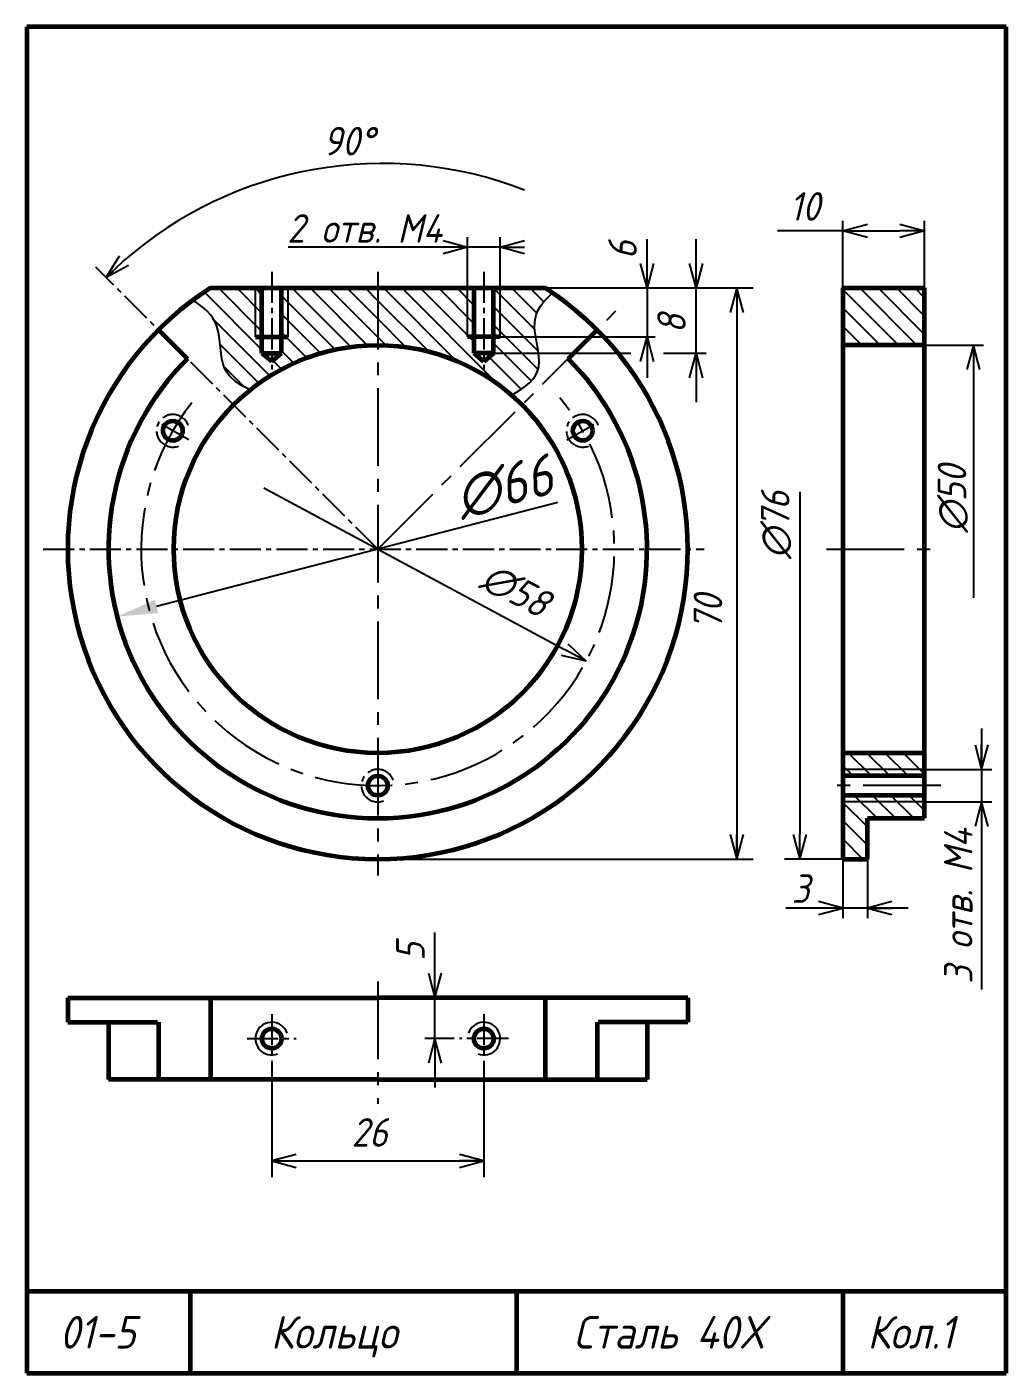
# Model space of a CAD drawing. Header units: millimetres. Extents: x -255 to 513, y 132 to 472.
# Drawn here: x 10 to 130, y 307 to 472 of the extents above; entities that cross this region are included whole.
import ezdxf

# ---------------------------------------------------------------- set-up
doc = ezdxf.new("R2010")
doc.units = ezdxf.units.MM
doc.header["$LTSCALE"] = 0.5
doc.linetypes.add('осевая2', pattern=[28.575000000000003, 19.05, -3.175, 3.175, -3.175])
doc.styles.get("Standard").update_dxf_attribs({"font": 'isocpeui.ttf', "width": 0.9})
pattern_1 = [(135, (9.000001535331194, 1.999999516901426), (-1.122532015133644, -1.122532015133644), [])]

msp = doc.modelspace()

# ---------------------------------------------------------------- hatches: boundary and pattern name
at = {"lineweight": -3}
h = msp.add_hatch(dxfattribs=at)
h.set_pattern_fill('ANSI31', color=256, scale=0.5, angle=90, style=0)
h.set_pattern_definition(pattern_1)
edge = h.paths.add_edge_path()
edge.add_line((38, 439.9999999999999), (32.50609846808084, 439.9999999999999))
edge.add_arc((52.99999999999989, 407.9999999999999), 37.99999999999999, 122.6368975035534, 126.6791986080704)
edge.add_spline(control_points=[(30.30130721259729, 438.47571731302), (31.67373935842875, 437.6668272497997), (34.09037102417892, 435.5492686602091), (33.35220126711408, 429.8805528755191), (36.0006828502261, 428.1468456588972), (37.38725369902795, 427.5254232461547)], knot_values=[2.28727486803264, 2.28727486803264, 2.28727486803264, 2.28727486803264, 6.825807272372154, 12.15646510780461, 16.37779475465334, 16.37779475465334, 16.37779475465334, 16.37779475465334], degree=3, periodic=0)
edge.add_arc((53, 408), 25, 90.00000000000011, 128.6462209331888, ccw=False)
edge.add_line((53, 432.9999999999999), (53, 439.9999999999998))
edge.add_line((53, 439.9999999999999), (42, 439.9999999999998))
edge.add_line((42, 439.9999999999999), (42, 434))
edge.add_line((42, 433.9999999999999), (41.20000000000005, 433.9999999999999))
edge.add_line((41.20000000000005, 433.9999999999999), (41.20000000000005, 431.9999999999999))
edge.add_line((41.20000000000005, 431.9999999999999), (40, 430.9999999999999))
edge.add_line((40, 430.9999999999999), (38.80000000000007, 431.9999999999999))
edge.add_line((38.80000000000007, 431.9999999999999), (38.80000000000007, 433.9999999999999))
edge.add_line((38.80000000000007, 433.9999999999999), (38, 433.9999999999999))
edge.add_line((38, 433.9999999999999), (38, 439.9999999999999))
h.paths.add_polyline_path([(38.80000000000007, 439.9999999999999), (38, 439.9999999999999), (38, 433.9999999999999), (38.80000000000007, 433.9999999999999)], flags=17)
h.paths.add_polyline_path([(42, 439.9999999999999), (41.20000000000005, 439.9999999999999), (41.20000000000005, 433.9999999999999), (42, 433.9999999999999)], flags=17)
h = msp.add_hatch(dxfattribs=at)
h.set_pattern_fill('ANSI31', color=256, scale=0.5, angle=90, style=0)
h.set_pattern_definition(pattern_1)
edge = h.paths.add_edge_path()
edge.add_line((64, 439.9999999999999), (53, 439.9999999999999))
edge.add_line((53, 439.9999999999999), (53, 432.9999999999999))
edge.add_arc((53, 408), 25, 49.09882899150108, 90, ccw=False)
edge.add_spline(control_points=[(69.36890654197327, 426.8960021861807), (71.09816350068195, 427.7835276587488), (72.91519933252954, 429.1827372968461), (72.78675808658215, 431.4136272141699), (72.70474645063757, 431.9999999999999)], knot_values=[2.672603153712517, 2.672603153712517, 2.672603153712517, 2.672603153712517, 7.836545751465278, 9.579926424483826, 9.579926424483826, 9.579926424483826, 9.579926424483826], degree=3, periodic=0)
edge.add_line((72.70474645063757, 431.9999999999999), (67.19999999999999, 431.9999999999999))
edge.add_line((67.19999999999999, 432.0000000000001), (66, 431.0000000000001))
edge.add_line((66, 430.9999999999999), (64.79999999999995, 431.9999999999999))
edge.add_line((64.79999999999995, 432.0000000000001), (64.79999999999995, 434.0000000000001))
edge.add_line((64.79999999999995, 433.9999999999999), (64, 433.9999999999999))
edge.add_line((64, 433.9999999999999), (64, 439.9999999999999))
edge = h.paths.add_edge_path()
edge.add_spline(control_points=[(72.34970111916556, 433.9999999999999), (72.24437835521826, 434.6307202506358), (72.00628997007908, 436.7690740119712), (73.21873183446701, 438.3742522170818), (74.41622880773002, 439.3902077669926)], knot_values=[11.51683889477518, 11.51683889477518, 11.51683889477518, 11.51683889477518, 13.3448295829241, 17.82054440047219, 17.82054440047219, 17.82054440047219, 17.82054440047219], degree=3, periodic=0)
edge.add_arc((52.99999999999994, 408), 38, 55.69591340214354, 57.36310249644619)
edge.add_line((73.49390153191922, 439.9999999999999), (73, 439.9999999999999))
edge.add_line((73, 439.9999999999999), (68, 439.9999999999998))
edge.add_line((68, 439.9999999999999), (68, 433.9999999999999))
edge.add_line((68, 433.9999999999999), (72.34970111916556, 433.9999999999999))
h.paths.add_polyline_path([(68, 439.9999999999999), (67.19999999999993, 439.9999999999999), (67.19999999999993, 433.9999999999999), (68, 433.9999999999999)], flags=17)
h.paths.add_polyline_path([(64.79999999999995, 439.9999999999999), (64, 439.9999999999999), (64, 433.9999999999999), (64.79999999999995, 433.9999999999999)], flags=17)
h = msp.add_hatch(dxfattribs=at)
h.set_pattern_fill('ANSI31', color=256, scale=0.5, angle=90, style=0)
h.set_pattern_definition(pattern_1)
h.paths.add_polyline_path([(120, 439.9999999999999), (110, 439.9999999999999), (110, 433.0162749661944), (110.0162749661941, 432.9999999999999), (120, 433.0000000000001)])
h.paths.add_polyline_path([(120, 383), (110, 382.9999999999999), (110, 381), (120, 381.0000000000001)])
h.paths.add_polyline_path([(120, 377), (110, 377), (110, 369.9999999999999), (113, 369.9999999999999), (113, 375), (120, 375)])
h.paths.add_polyline_path([(120, 377.8), (110, 377.8), (110, 377), (120, 377)])
h.paths.add_polyline_path([(120, 381), (110, 381), (110, 380.2), (120, 380.2)])
h = msp.add_hatch(dxfattribs=at)
h.set_pattern_fill('ANSI31', color=256, scale=0.5, angle=90, style=0)
h.set_pattern_definition(pattern_1)
edge = h.paths.add_edge_path()
edge.add_spline(control_points=[(72.70474645063757, 431.9999999999999), (72.61363074491214, 432.6514657290239), (72.46129959514121, 433.3316979530354), (72.34970111916556, 433.9999999999999)], knot_values=[9.579926424483826, 9.579926424483826, 9.579926424483826, 9.579926424483826, 11.51683889477518, 11.51683889477518, 11.51683889477518, 11.51683889477518], degree=3, periodic=0)
edge.add_line((72.34970111916556, 433.9999999999999), (68, 433.9999999999999))
edge.add_line((68, 433.9999999999999), (67.19999999999993, 433.9999999999999))
edge.add_line((67.19999999999993, 433.9999999999999), (67.19999999999993, 431.9999999999998))
edge.add_line((67.19999999999993, 431.9999999999999), (72.70474645063757, 431.9999999999998))

# ---------------------------------------------------------------- linework, layer by layer
at = {"lineweight": 60}
for p, q in [((130, 471.9999999999999), (10, 471.9999999999999)), ((10, 471.9999999999999), (10, 307)), ((130, 307), (130, 471.9999999999999)), ((32.50609846808084, 439.9999999999999), (73.49390153191916, 439.9999999999999)), ((38.80000000000007, 431.9999999999999), (38.80000000000007, 439.9999999999999)), ((41.20000000000005, 431.9999999999999), (41.20000000000005, 439.9999999999999)), ((64.79999999999995, 431.9999999999999), (64.79999999999995, 439.9999999999999)), ((67.19999999999993, 431.9999999999999), (67.19999999999993, 439.9999999999999)), ((110, 439.9999999999999), (110, 370)), ((110, 439.9999999999999), (120, 439.9999999999999)), ((120, 375), (120, 439.9999999999999)), ((26.1299423149112, 434.8700576850887), (29.66547622084397, 431.3345237791563)), ((38, 433.9999999999999), (42, 433.9999999999999)), ((68, 433.9999999999999), (64, 433.9999999999999)), ((76.33452377915603, 431.3345237791563), (79.8700576850888, 434.8700576850887)), ((120, 432.9999999999999), (110, 432.9999999999999)), ((38.80000000000007, 431.9999999999999), (40, 430.9999999999999)), ((38.80000000000007, 431.9999999999999), (41.20000000000005, 431.9999999999999)), ((40, 430.9999999999999), (41.20000000000005, 431.9999999999999)), ((67.19999999999993, 431.9999999999999), (64.79999999999995, 431.9999999999999)), ((66, 430.9999999999999), (64.79999999999995, 431.9999999999999)), ((67.19999999999993, 431.9999999999999), (66, 430.9999999999999)), ((120, 383), (110, 383)), ((120, 380.2), (110, 380.2)), ((120, 377.8), (110, 377.8)), ((113, 375), (120, 375)), ((113, 370), (113, 375)), ((110, 370), (113, 370)), ((15, 353), (53, 353)), ((15, 353), (15, 350)), ((32.50609846808072, 353), (32.50609846808072, 343)), ((91, 353), (53, 353)), ((73.49390153191928, 353), (73.49390153191928, 343)), ((91, 353), (91, 350)), ((15, 350), (26, 350)), ((20, 350), (20, 343)), ((26.1299423149112, 350), (26.1299423149112, 343)), ((79.8700576850888, 350), (79.8700576850888, 343)), ((91, 350), (80, 350)), ((86, 350), (86, 343)), ((53, 343), (20, 343)), ((53, 343), (86, 343)), ((130, 317), (10, 317)), ((10, 317), (10, 307)), ((30, 317), (30, 307)), ((70, 317), (70, 307)), ((110, 317), (110, 307)), ((10, 307), (130, 307))]:
    msp.add_line(p, q, dxfattribs=at)
at = {"lineweight": -3}
for p, q in [((110, 439.9999999999999), (110, 448.2499999999999)), ((110, 446.9999999999999), (113, 447.8038475699999)), ((117, 447.8038475699999), (120, 446.9999999999999)), ((120, 439.9999999999999), (120, 448.2499999999999)), ((61, 445.8038475699999), (64, 444.9999999999999)), ((64, 439.9999999999999), (64, 446.2499999999999)), ((68, 439.9999999999999), (68, 446.2499999999999)), ((68, 444.9999999999999), (71, 445.8038475699999)), ((86, 442.9999999999999), (86, 445.9999999999999)), ((92, 442.9999999999999), (92, 445.9999999999999)), ((110, 446.9999999999999), (102, 446.9999999999999)), ((113, 446.1961524299999), (110, 446.9999999999999)), ((110, 446.9999999999999), (113, 446.9999999999999)), ((113, 446.9999999999999), (117, 446.9999999999999)), ((120, 446.9999999999999), (117, 446.1961524299999)), ((120, 446.9999999999999), (117, 446.9999999999999)), ((68, 444.9999999999999), (42, 444.9999999999999)), ((64, 444.9999999999999), (61, 444.1961524299999)), ((64, 444.9999999999999), (61, 444.9999999999999)), ((71, 444.1961524299999), (68, 444.9999999999999)), ((68, 444.9999999999999), (71, 444.9999999999999)), ((86, 439.9999999999999), (85.19615242999998, 442.9999999999999)), ((86.80384757000002, 442.9999999999999), (86, 439.9999999999999)), ((86, 439.9999999999999), (86, 442.9999999999999)), ((92, 439.9999999999999), (91.19615242999998, 442.9999999999999)), ((92.80384757000002, 442.9999999999999), (92, 439.9999999999999)), ((92, 439.9999999999999), (92, 442.9999999999999)), ((38, 433.9999999999999), (38, 439.9999999999999)), ((42, 433.9999999999999), (42, 439.9999999999999)), ((64, 433.9999999999999), (64, 439.9999999999999)), ((68, 433.9999999999999), (68, 439.9999999999999)), ((73, 439.9999999999999), (92.25, 439.9999999999999)), ((85, 439.9999999999999), (93.25, 439.9999999999999)), ((86, 439.9999999999999), (86, 428.9999999999999)), ((92, 431.9999999999999), (92, 439.9999999999999)), ((93, 439.9999999999999), (99, 439.9999999999999)), ((96.99999999999989, 439.9999999999999), (96.19615242999987, 436.9999999999999)), ((96.99999999999989, 439.9999999999999), (96.99999999999989, 370)), ((97.8038475699999, 436.9999999999999), (96.99999999999989, 439.9999999999999)), ((96.99999999999989, 439.9999999999999), (96.99999999999989, 436.9999999999999)), ((68, 433.9999999999999), (87, 433.9999999999999)), ((85.19615242999998, 430.9999999999999), (86, 433.9999999999999)), ((86, 433.9999999999999), (86.80384757000002, 430.9999999999999)), ((86, 433.9999999999999), (86, 430.9999999999999)), ((120, 432.9999999999999), (127.2402758599533, 432.9999999999999)), ((125.9901154747226, 432.9999999999999), (125.1862679047226, 429.9999999999999)), ((126.7939630447227, 429.9999999999999), (125.9901154747226, 432.9999999999999)), ((125.9901154747226, 432.9999999999999), (125.9901154747226, 429.9999999999999)), ((67, 431.9999999999999), (84, 431.9999999999999)), ((88, 431.9999999999999), (93.25, 431.9999999999999)), ((125.9901154747226, 429.9999999999999), (125.9901154747226, 402.0143990946011)), ((39.0321673303439, 415.5211406682764), (75.8922485979765, 395.6734046010895)), ((104.7312321825812, 414.9999999999999), (104.7312321825812, 373)), ((75.06851449502358, 413.722370997811), (25.89635666901313, 400.9720189110492)), ((127, 386), (127, 354)), ((126.19615243, 384), (127, 381)), ((127, 381), (127.80384757, 384)), ((127, 381), (127, 384)), ((120, 381), (110, 381)), ((120, 381), (128.25, 381)), ((120, 377), (110, 377)), ((120, 377), (128.25, 377)), ((127, 377), (126.19615243, 374)), ((127.80384757, 374), (127, 377)), ((127, 377), (127, 374)), ((96.19615242999987, 373), (96.99999999999989, 370)), ((96.99999999999989, 370), (97.8038475699999, 373)), ((96.99999999999989, 370), (96.99999999999989, 373)), ((103.9273846125811, 373), (104.7312321825812, 370)), ((104.7312321825812, 370), (105.5350797525812, 373)), ((104.7312321825812, 370), (104.7312321825812, 373)), ((53, 370), (99, 370)), ((110, 370), (102.8587748997575, 370)), ((110, 370), (110, 362.75)), ((113, 370), (113, 362.75)), ((110, 364), (107, 364.80384757)), ((116, 364.80384757), (113, 364)), ((118, 364), (103, 364)), ((107, 363.19615243), (110, 364)), ((110, 364), (107, 364)), ((113, 364), (116, 363.19615243)), ((113, 364), (116, 364)), ((60, 356), (60, 361)), ((60, 348), (60, 353)), ((62.375, 348), (58.75, 348)), ((60, 348), (59.19615242999998, 345)), ((60.80384757000002, 345), (60, 348)), ((60, 348), (60, 345)), ((40, 345), (40, 331)), ((60, 345), (60, 342)), ((66, 345), (66, 331)), ((43, 333.80384757), (40, 333)), ((65.99999999999989, 333.0000000000001), (62.99999999999989, 333.8038475700001)), ((39.99999999999989, 333), (65.99999999999989, 333.0000000000001)), ((40, 333), (43, 332.19615243)), ((40, 333), (43, 333)), ((62.99999999999989, 332.1961524300001), (65.99999999999989, 333.0000000000001)), ((65.99999999999989, 333.0000000000001), (62.99999999999989, 333.0000000000001))]:
    msp.add_line(p, q, dxfattribs=at)
at = {"color": 0, "linetype": 'ByBlock', "lineweight": -2}
for p, q in [((19.69834838930672, 441.3016516106935), (21.33614279943026, 443.9405529703434)), ((19.69834838930672, 441.3016516106935), (21.88615671362618, 443.3543315019668)), ((22.43617062782221, 442.7681100335902), (19.69834838930672, 441.3016516106935)), ((91.19615242999998, 428.9999999999999), (92, 431.9999999999999)), ((92, 431.9999999999999), (92.80384757000002, 428.9999999999999)), ((92, 431.9999999999999), (92, 428.9999999999999)), ((76.2733525886606, 396.3811691552171), (78.53366189774306, 394.2511051319844)), ((78.53366189774306, 394.2511051319844), (75.51114460729241, 394.9656400469619)), ((78.53366189774306, 394.2511051319844), (75.8922485979765, 395.6734046010895)), ((59.19615242999998, 356), (60, 353)), ((60, 353), (60.80384757000002, 356)), ((60, 353), (60, 356))]:
    msp.add_line(p, q, dxfattribs=at)
at = {"linetype": 'осевая2', "lineweight": -3, "ltscale": 0.4}
for p, q in [((53, 408), (18.4375, 442.5624999999999)), ((40, 441.9999999999999), (40, 429.9999999999999)), ((66, 441.9999999999999), (66, 429.9999999999999)), ((29.83391590061001, 421.3749448908524), (26.03938442516119, 423.5657186596512)), ((76.16608409938999, 421.3749448908524), (79.96061557483881, 423.5657186596512)), ((12, 408), (93, 408)), ((40, 351), (40, 345)), ((66, 351), (66, 345)), ((37, 348), (43, 348)), ((69, 348), (63, 348))]:
    msp.add_line(p, q, dxfattribs=at)
at = {"linetype": 'осевая2', "lineweight": -3}
for p, q in [((53, 441.9999999999999), (53, 368)), ((53, 408), (82.28571428571422, 437.2857142857141)), ((108, 408), (122, 408)), ((122, 379), (108, 379)), ((53, 355), (53, 340))]:
    msp.add_line(p, q, dxfattribs=at)
for p, q in [((110, 433.0162749661944), (110.0162749661941, 432.9999999999999)), ((92, 428.9999999999999), (92, 425.9999999999999)), ((59.375, 353), (58.75, 353))]:
    msp.add_line(p, q)
at = {"lineweight": 60}
for centre, radius in [((53, 408), 25), ((27.88526329025126, 422.4999999999999), 1.2), ((78.11473670974874, 422.4999999999999), 1.2), ((53, 379), 1.2), ((40, 348), 1.2), ((66, 348), 1.2)]:
    msp.add_circle(centre, radius, dxfattribs=at)
at = {"lineweight": -3}
for centre, radius, start, end in [((53.58438974900048, 407.1091924757098), 48.15068099827442, 68.79599116311675, 131.1713609202604), ((40, 348), 2, 19.13424623850635, 290.797949131301), ((66, 348), 2, 249.202050868699, 160.8657537614937)]:
    msp.add_arc(centre, radius, start, end, dxfattribs=at)
at = {"lineweight": 60}
for radius, start, end in [(38, 122.6368975035528, 57.36310249644714), (33, 134.9999999999997, 45.00000000000029)]:
    msp.add_arc((53, 408), radius, start, end, dxfattribs=at)
at = {"linetype": 'осевая2', "lineweight": -3}
msp.add_arc((53, 408), 29, 141.7824359823374, 39.75239276681934, dxfattribs=at)
at = {"linetype": 'осевая2', "lineweight": -3, "ltscale": 0.4}
for centre in [(27.88526329025126, 422.4999999999999), (78.11473670974874, 422.4999999999999), (53, 379)]:
    msp.add_arc(centre, 2, 19.13424623850635, 290.797949131301, dxfattribs=at)
at = {"lineweight": -3}
for points, knots in [([(69.36890654197327, 426.8960021861807), (71.09816350068195, 427.7835276587488), (73.9055922349828, 429.9453900031534), (71.29842989061694, 435.8319226274847), (73.21873183446701, 438.3742522170818), (74.41622880773002, 439.3902077669926)], [2.672603153712517, 2.672603153712517, 2.672603153712517, 2.672603153712517, 7.836545751465278, 13.3448295829241, 17.82054440047219, 17.82054440047219, 17.82054440047219, 17.82054440047219]), ([(37.38725369902795, 427.5254232461547), (36.0006828502261, 428.1468456588972), (33.35220126711408, 429.8805528755191), (34.09037102417892, 435.5492686602091), (31.67373935842875, 437.6668272497997), (30.30130721259729, 438.47571731302)], [2.287274868032638, 2.287274868032638, 2.287274868032638, 2.287274868032638, 6.508604514881362, 11.83926235031382, 16.37779475465334, 16.37779475465334, 16.37779475465334, 16.37779475465334])]:
    msp.add_open_spline(points, degree=3, knots=knots, dxfattribs=at)
msp.add_solid([(25.68719056517534, 401.7786749625667), (26.10552277285092, 400.1653628595318), (21.05642035990832, 399.7170222880223)])

# ---------------------------------------------------------------- texts
at = {"lineweight": -3, "width": 0.9}
for s, p in [('90°', (46.29278409090909, 456.2499999999999)), ('10', (103.4573295454545, 448.2499999999999)), ('2 отв. М4', (41.90318181818179, 445.5513257575757)), ('3', (103.7137893666513, 364.6341803967208))]:
    msp.add_text(s, height=3.5, dxfattribs=at).set_placement(p)
at = {"width": 0.9}
for s, rotation, p in [('6', 90, (84.75, 443.5276136363635)), ('∅58', 331.6992442339895, (65.37569497609229, 403.5024380624573))]:
    msp.add_text(s, height=3.5, rotation=rotation, dxfattribs=at).set_placement(p)
at = {"lineweight": -3, "width": 0.9}
for s, p in [('8', (90.75, 434.436931818182)), ('∅50', (125.1201168078126, 410.0191078206448)), ('∅76', (103.4586943037932, 406.803389567581)), ('3 отв. М4', (125.8853955695602, 354.7118644527584)), ('5', (58.75, 357.5180681818182))]:
    msp.add_text(s, height=3.5, rotation=90, dxfattribs=at).set_placement(p)
at = {"width": 0.9}
for s, p in [('01-5', (14, 310)), ('Кольцо', (39.88844743706045, 310)), ('Сталь 40X', (77, 310)), ('Кол.1', (113, 310))]:
    msp.add_text(s, height=4, dxfattribs=at).set_placement(p)
at = {"insert": (68.48329195626025, 415.6305713050336), "char_height": 5, "attachment_point": 5, "rotation": 14.536654938128468}
msp.add_mtext('∅66', dxfattribs=at)
at = {"lineweight": -3, "insert": (93.467803030303, 400.2552385852371), "char_height": 3.5, "attachment_point": 5, "rotation": 90}
msp.add_mtext('70', dxfattribs=at)
at = {"lineweight": -3, "insert": (52, 336.5), "char_height": 3.5, "attachment_point": 5}
msp.add_mtext('26', dxfattribs=at)

doc.saveas('drawing.dxf')
